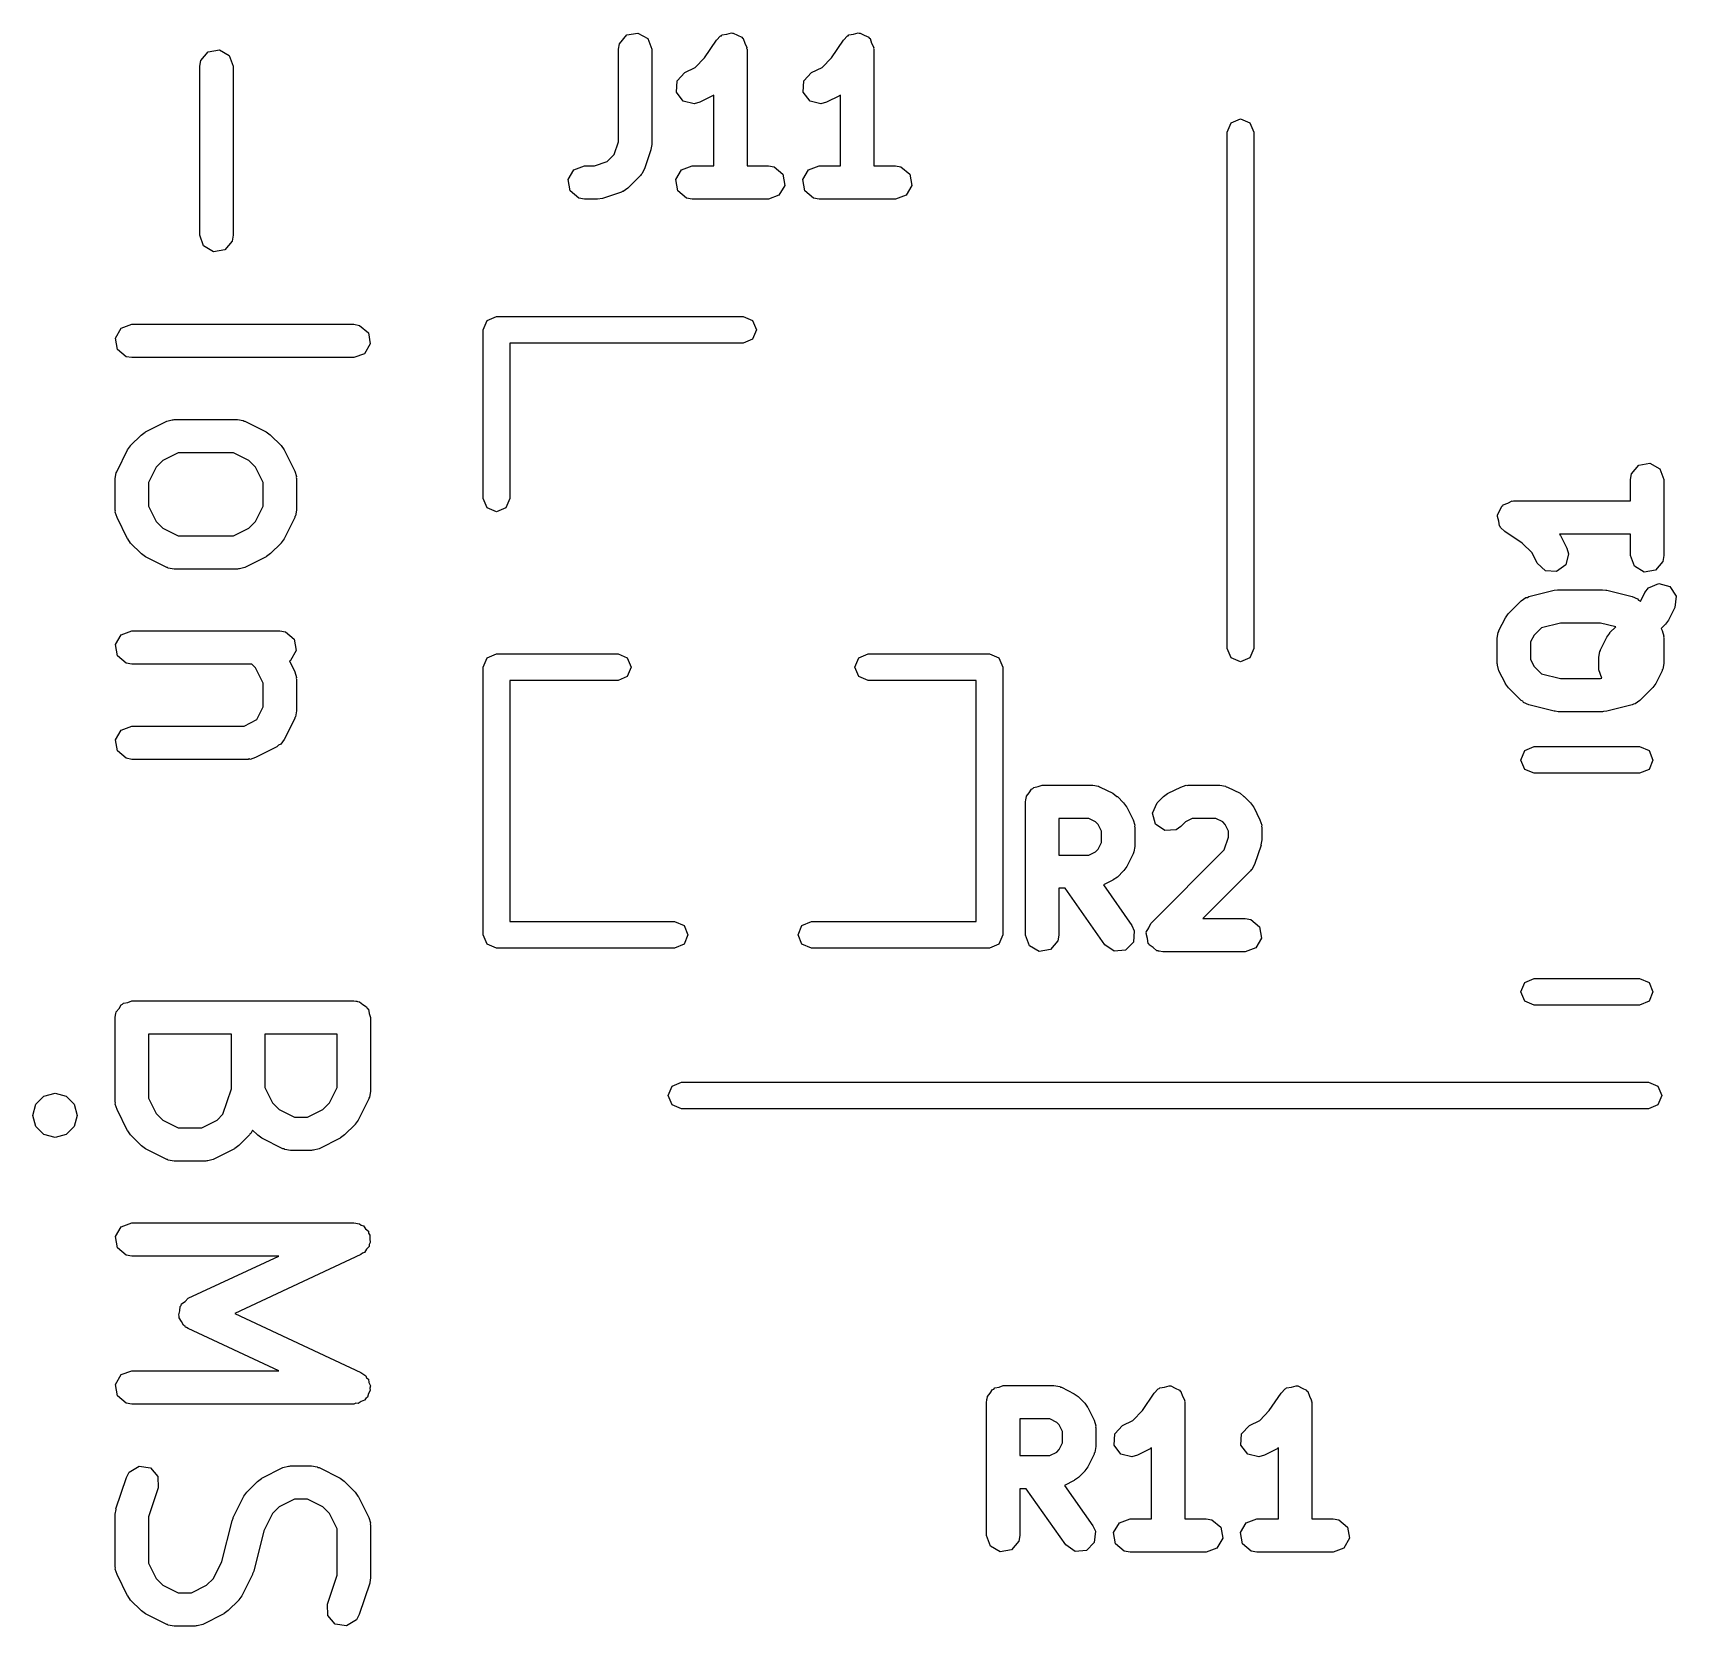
# Model space of a CAD drawing. Extents: x 83.3 to 116.7, y -116.6 to -83.3.
# Drawn here: x 102.5 to 109.9, y -109.48 to -102.3 of the extents above; entities that cross this region are included whole.
import ezdxf

# ---------------------------------------------------------------- set-up
doc = ezdxf.new("R2010")
doc.units = 0
doc.layers.add('BLACK', color=7, linetype='CONTINUOUS')

msp = doc.modelspace()

# ---------------------------------------------------------------- linework, layer by layer
at = {"layer": 'BLACK', "linetype": 'CONTINUOUS'}
for p, q in [((105.144, -102.351), (105.177, -102.311)), ((105.177, -102.311), (105.227, -102.303)), ((105.227, -102.303), (105.272, -102.328)), ((105.272, -102.328), (105.289, -102.376)), ((105.527, -102.414), (105.58, -102.335)), ((105.58, -102.335), (105.598, -102.316)), ((105.598, -102.316), (105.603, -102.315)), ((105.603, -102.315), (105.605, -102.311)), ((105.605, -102.311), (105.627, -102.308)), ((105.627, -102.308), (105.648, -102.302)), ((105.648, -102.302), (105.652, -102.303)), ((105.652, -102.303), (105.656, -102.303)), ((105.656, -102.303), (105.675, -102.313)), ((105.675, -102.313), (105.695, -102.322)), ((105.695, -102.322), (105.697, -102.326)), ((105.697, -102.326), (105.7, -102.328)), ((105.7, -102.328), (105.708, -102.349)), ((106.099, -102.414), (106.152, -102.335)), ((106.152, -102.335), (106.17, -102.316)), ((106.17, -102.316), (106.174, -102.315)), ((106.174, -102.315), (106.177, -102.311)), ((106.177, -102.311), (106.198, -102.308)), ((106.198, -102.308), (106.219, -102.302)), ((106.219, -102.302), (106.223, -102.303)), ((106.223, -102.303), (106.227, -102.303)), ((106.227, -102.303), (106.246, -102.313)), ((106.246, -102.313), (106.266, -102.322)), ((106.266, -102.322), (106.268, -102.326)), ((106.268, -102.326), (106.272, -102.328)), ((106.272, -102.328), (106.279, -102.349)), ((103.258, -102.427), (103.291, -102.387)), ((103.291, -102.387), (103.342, -102.379)), ((103.342, -102.379), (103.386, -102.404)), ((103.386, -102.404), (103.404, -102.452)), ((105.139, -102.376), (105.144, -102.351)), ((105.139, -102.793), (105.139, -102.376)), ((105.289, -102.376), (105.289, -102.805)), ((105.484, -102.458), (105.527, -102.414)), ((105.708, -102.349), (105.717, -102.368)), ((105.717, -102.368), (105.716, -102.372)), ((105.716, -102.372), (105.718, -102.376)), ((105.718, -102.376), (105.718, -102.901)), ((106.056, -102.458), (106.099, -102.414)), ((106.279, -102.349), (106.289, -102.368)), ((106.289, -102.368), (106.288, -102.372)), ((106.288, -102.372), (106.289, -102.376)), ((106.289, -102.376), (106.289, -102.901)), ((103.254, -102.452), (103.258, -102.427)), ((103.254, -103.214), (103.254, -102.452)), ((103.404, -102.452), (103.404, -103.214)), ((105.403, -102.518), (105.438, -102.481)), ((105.438, -102.481), (105.484, -102.458)), ((105.974, -102.518), (106.009, -102.481)), ((106.009, -102.481), (106.056, -102.458)), ((105.4, -102.569), (105.403, -102.518)), ((105.971, -102.569), (105.974, -102.518)), ((105.43, -102.61), (105.4, -102.569)), ((105.48, -102.622), (105.43, -102.61)), ((105.505, -102.615), (105.48, -102.622)), ((105.562, -102.586), (105.505, -102.615)), ((105.563, -102.585), (105.562, -102.586)), ((105.568, -102.582), (105.563, -102.585)), ((105.568, -102.901), (105.568, -102.582)), ((106.002, -102.61), (105.971, -102.569)), ((106.051, -102.622), (106.002, -102.61)), ((106.076, -102.615), (106.051, -102.622)), ((106.134, -102.586), (106.076, -102.615)), ((106.135, -102.585), (106.134, -102.586)), ((106.139, -102.582), (106.135, -102.585)), ((106.139, -102.901), (106.139, -102.582)), ((107.88, -102.75), (107.898, -102.708)), ((107.898, -102.708), (107.94, -102.69)), ((107.94, -102.69), (107.982, -102.708)), ((107.982, -102.708), (108, -102.75)), ((107.88, -105.075), (107.88, -102.75)), ((108, -102.75), (108, -105.075)), ((105.088, -102.882), (105.12, -102.85)), ((105.12, -102.85), (105.139, -102.793)), ((105.285, -102.829), (105.257, -102.914)), ((105.289, -102.805), (105.285, -102.827)), ((105.285, -102.827), (105.285, -102.829)), ((104.912, -102.963), (104.938, -102.919)), ((104.938, -102.919), (104.986, -102.901)), ((104.986, -102.901), (105.031, -102.901)), ((105.031, -102.901), (105.088, -102.882)), ((105.257, -102.914), (105.244, -102.937)), ((105.398, -102.963), (105.423, -102.919)), ((105.423, -102.919), (105.471, -102.901)), ((105.471, -102.901), (105.568, -102.901)), ((105.718, -102.901), (105.814, -102.901)), ((105.814, -102.901), (105.84, -102.906)), ((105.84, -102.906), (105.879, -102.939)), ((105.969, -102.963), (105.995, -102.919)), ((105.995, -102.919), (106.043, -102.901)), ((106.043, -102.901), (106.139, -102.901)), ((106.289, -102.901), (106.386, -102.901)), ((106.386, -102.901), (106.411, -102.906)), ((106.411, -102.906), (106.451, -102.939)), ((104.921, -103.014), (104.912, -102.963)), ((105.182, -103.001), (105.16, -103.016)), ((105.239, -102.944), (105.182, -103.001)), ((105.241, -102.94), (105.239, -102.944)), ((105.244, -102.937), (105.241, -102.94)), ((105.406, -103.014), (105.398, -102.963)), ((105.888, -102.989), (105.862, -103.034)), ((105.879, -102.939), (105.888, -102.989)), ((105.978, -103.014), (105.969, -102.963)), ((106.46, -102.989), (106.434, -103.034)), ((106.451, -102.939), (106.46, -102.989)), ((104.96, -103.047), (104.921, -103.014)), ((104.986, -103.051), (104.96, -103.047)), ((105.043, -103.051), (104.986, -103.051)), ((105.044, -103.051), (105.043, -103.051)), ((105.067, -103.048), (105.044, -103.051)), ((105.152, -103.019), (105.067, -103.048)), ((105.156, -103.016), (105.152, -103.019)), ((105.16, -103.016), (105.156, -103.016)), ((105.446, -103.047), (105.406, -103.014)), ((105.471, -103.051), (105.446, -103.047)), ((105.814, -103.051), (105.471, -103.051)), ((105.862, -103.034), (105.814, -103.051)), ((106.017, -103.047), (105.978, -103.014)), ((106.043, -103.051), (106.017, -103.047)), ((106.386, -103.051), (106.043, -103.051)), ((106.434, -103.034), (106.386, -103.051)), ((103.271, -103.262), (103.254, -103.214)), ((103.404, -103.214), (103.399, -103.24)), ((103.316, -103.288), (103.271, -103.262)), ((103.366, -103.279), (103.316, -103.288)), ((103.399, -103.24), (103.366, -103.279)), ((104.53, -103.64), (104.548, -103.598)), ((104.548, -103.598), (104.59, -103.58)), ((104.59, -103.58), (105.7, -103.58)), ((105.7, -103.58), (105.742, -103.598)), ((105.742, -103.598), (105.76, -103.64)), ((102.874, -103.677), (102.899, -103.633)), ((102.899, -103.633), (102.948, -103.615)), ((102.948, -103.615), (103.948, -103.615)), ((103.948, -103.615), (103.973, -103.62)), ((103.973, -103.62), (104.013, -103.653)), ((104.013, -103.653), (104.021, -103.703)), ((104.53, -104.4), (104.53, -103.64)), ((105.76, -103.64), (105.742, -103.682)), ((102.883, -103.728), (102.874, -103.677)), ((102.922, -103.761), (102.883, -103.728)), ((103.996, -103.748), (103.948, -103.765)), ((104.021, -103.703), (103.996, -103.748)), ((105.7, -103.7), (104.65, -103.7)), ((104.65, -103.7), (104.65, -104.4)), ((105.742, -103.682), (105.7, -103.7)), ((102.948, -103.765), (102.922, -103.761)), ((103.948, -103.765), (102.948, -103.765)), ((103.134, -104.046), (103.138, -104.044)), ((103.138, -104.044), (103.424, -104.044)), ((103.424, -104.044), (103.449, -104.049)), ((102.942, -104.161), (102.99, -104.114)), ((102.99, -104.114), (103.008, -104.101)), ((103.008, -104.101), (103.009, -104.1)), ((103.009, -104.1), (103.105, -104.052)), ((103.105, -104.052), (103.13, -104.045)), ((103.13, -104.045), (103.134, -104.046)), ((103.449, -104.049), (103.453, -104.051)), ((103.453, -104.051), (103.457, -104.052)), ((103.457, -104.052), (103.553, -104.1)), ((103.553, -104.1), (103.571, -104.113)), ((103.571, -104.113), (103.572, -104.114)), ((103.572, -104.114), (103.62, -104.161)), ((102.881, -104.276), (102.928, -104.181)), ((102.928, -104.181), (102.942, -104.163)), ((102.942, -104.163), (102.942, -104.161)), ((103.62, -104.161), (103.633, -104.18)), ((103.633, -104.18), (103.634, -104.181)), ((103.634, -104.181), (103.681, -104.276)), ((103.057, -104.259), (103.023, -104.327)), ((103.087, -104.228), (103.057, -104.259)), ((103.156, -104.194), (103.087, -104.228)), ((103.406, -104.194), (103.156, -104.194)), ((103.475, -104.228), (103.406, -104.194)), ((103.505, -104.259), (103.475, -104.228)), ((103.539, -104.327), (103.505, -104.259)), ((109.701, -104.289), (109.734, -104.249)), ((109.734, -104.249), (109.784, -104.24)), ((109.784, -104.24), (109.829, -104.266)), ((109.829, -104.266), (109.846, -104.314)), ((102.873, -104.31), (102.877, -104.284)), ((102.873, -104.452), (102.873, -104.31)), ((102.877, -104.284), (102.88, -104.28)), ((102.88, -104.28), (102.881, -104.276)), ((103.023, -104.327), (103.023, -104.435)), ((103.539, -104.435), (103.539, -104.327)), ((103.681, -104.276), (103.689, -104.301)), ((103.689, -104.301), (103.688, -104.305)), ((103.688, -104.305), (103.689, -104.31)), ((103.689, -104.31), (103.689, -104.452)), ((109.696, -104.314), (109.701, -104.289)), ((109.696, -104.411), (109.696, -104.314)), ((109.846, -104.314), (109.846, -104.657)), ((104.548, -104.442), (104.53, -104.4)), ((104.65, -104.4), (104.632, -104.442)), ((109.144, -104.421), (109.163, -104.411)), ((109.163, -104.411), (109.167, -104.412)), ((109.167, -104.412), (109.171, -104.411)), ((109.171, -104.411), (109.696, -104.411)), ((102.874, -104.457), (102.873, -104.452)), ((102.873, -104.461), (102.874, -104.457)), ((102.881, -104.486), (102.873, -104.461)), ((102.928, -104.581), (102.881, -104.486)), ((103.023, -104.435), (103.057, -104.503)), ((103.505, -104.503), (103.539, -104.435)), ((103.681, -104.486), (103.634, -104.581)), ((103.682, -104.481), (103.681, -104.486)), ((103.685, -104.478), (103.682, -104.481)), ((103.689, -104.452), (103.685, -104.478)), ((104.59, -104.46), (104.548, -104.442)), ((104.632, -104.442), (104.59, -104.46)), ((109.097, -104.481), (109.098, -104.477)), ((109.103, -104.502), (109.097, -104.481)), ((109.098, -104.473), (109.108, -104.454)), ((109.098, -104.477), (109.098, -104.473)), ((109.108, -104.454), (109.117, -104.434)), ((109.117, -104.434), (109.121, -104.432)), ((109.121, -104.432), (109.123, -104.428)), ((109.123, -104.428), (109.144, -104.421)), ((103.057, -104.503), (103.087, -104.534)), ((103.087, -104.534), (103.156, -104.568)), ((103.406, -104.568), (103.475, -104.534)), ((103.475, -104.534), (103.505, -104.503)), ((109.106, -104.523), (109.103, -104.502)), ((109.11, -104.526), (109.106, -104.523)), ((109.111, -104.53), (109.11, -104.526)), ((109.13, -104.548), (109.111, -104.53)), ((109.209, -104.601), (109.13, -104.548)), ((109.696, -104.561), (109.377, -104.561)), ((109.377, -104.561), (109.38, -104.565)), ((109.696, -104.657), (109.696, -104.561)), ((102.929, -104.582), (102.928, -104.581)), ((102.942, -104.601), (102.929, -104.582)), ((102.99, -104.648), (102.942, -104.601)), ((103.156, -104.568), (103.406, -104.568)), ((103.62, -104.601), (103.572, -104.648)), ((103.634, -104.581), (103.62, -104.599)), ((103.62, -104.599), (103.62, -104.601)), ((109.253, -104.644), (109.209, -104.601)), ((109.38, -104.565), (109.381, -104.566)), ((109.381, -104.566), (109.41, -104.624)), ((109.41, -104.624), (109.417, -104.649)), ((102.991, -104.649), (102.99, -104.648)), ((103.009, -104.662), (102.991, -104.649)), ((103.105, -104.71), (103.009, -104.662)), ((103.109, -104.71), (103.105, -104.71)), ((103.112, -104.713), (103.109, -104.71)), ((103.457, -104.71), (103.432, -104.717)), ((103.553, -104.662), (103.457, -104.71)), ((103.554, -104.661), (103.553, -104.662)), ((103.572, -104.648), (103.554, -104.661)), ((109.276, -104.691), (109.253, -104.644)), ((109.313, -104.726), (109.276, -104.691)), ((109.405, -104.698), (109.364, -104.729)), ((109.417, -104.649), (109.405, -104.698)), ((109.714, -104.705), (109.696, -104.657)), ((109.758, -104.731), (109.714, -104.705)), ((109.842, -104.683), (109.809, -104.722)), ((109.846, -104.657), (109.842, -104.683)), ((103.138, -104.718), (103.112, -104.713)), ((103.424, -104.718), (103.138, -104.718)), ((103.428, -104.716), (103.424, -104.718)), ((103.432, -104.717), (103.428, -104.716)), ((109.364, -104.729), (109.313, -104.726)), ((109.809, -104.722), (109.758, -104.731)), ((109.777, -104.803), (109.824, -104.782)), ((109.824, -104.782), (109.873, -104.797)), ((109.204, -104.861), (109.225, -104.846)), ((109.225, -104.846), (109.233, -104.846)), ((109.233, -104.846), (109.239, -104.842)), ((109.239, -104.842), (109.353, -104.813)), ((109.353, -104.813), (109.368, -104.812)), ((109.368, -104.812), (109.371, -104.811)), ((109.371, -104.811), (109.571, -104.811)), ((109.571, -104.811), (109.586, -104.813)), ((109.586, -104.813), (109.59, -104.813)), ((109.59, -104.813), (109.704, -104.842)), ((109.704, -104.842), (109.728, -104.852)), ((109.728, -104.852), (109.732, -104.858)), ((109.732, -104.858), (109.739, -104.861)), ((109.741, -104.864), (109.761, -104.824)), ((109.761, -104.824), (109.777, -104.803)), ((109.873, -104.797), (109.902, -104.84)), ((109.902, -104.84), (109.896, -104.891)), ((109.133, -104.938), (109.146, -104.92)), ((109.146, -104.92), (109.147, -104.918)), ((109.147, -104.918), (109.204, -104.861)), ((109.739, -104.861), (109.741, -104.864)), ((109.896, -104.891), (109.867, -104.948)), ((102.899, -105.014), (102.948, -104.996)), ((102.948, -104.996), (103.614, -104.996)), ((103.614, -104.996), (103.64, -105.001)), ((103.64, -105.001), (103.679, -105.034)), ((109.096, -105.029), (109.101, -105.003)), ((109.101, -105.003), (109.104, -104.999)), ((109.104, -104.995), (109.133, -104.938)), ((109.104, -104.999), (109.104, -104.995)), ((109.295, -104.982), (109.262, -105.016)), ((109.381, -104.961), (109.295, -104.982)), ((109.562, -104.961), (109.381, -104.961)), ((109.63, -104.978), (109.562, -104.961)), ((109.59, -105.024), (109.603, -105.006)), ((109.603, -105.006), (109.604, -105.004)), ((109.604, -105.004), (109.63, -104.978)), ((109.853, -104.967), (109.834, -104.986)), ((109.834, -104.986), (109.839, -104.995)), ((109.839, -104.995), (109.846, -105.02)), ((109.854, -104.966), (109.853, -104.967)), ((109.867, -104.948), (109.854, -104.966)), ((102.874, -105.058), (102.899, -105.014)), ((102.883, -105.109), (102.874, -105.058)), ((103.679, -105.034), (103.688, -105.084)), ((107.898, -105.117), (107.88, -105.075)), ((108, -105.075), (107.982, -105.117)), ((109.096, -105.143), (109.096, -105.029)), ((109.262, -105.016), (109.246, -105.046)), ((109.246, -105.046), (109.246, -105.125)), ((109.561, -105.081), (109.59, -105.024)), ((109.846, -105.02), (109.845, -105.024)), ((109.845, -105.024), (109.846, -105.029)), ((109.846, -105.029), (109.846, -105.143)), ((102.922, -105.142), (102.883, -105.109)), ((102.948, -105.146), (102.922, -105.142)), ((103.488, -105.146), (102.948, -105.146)), ((103.505, -105.163), (103.488, -105.146)), ((103.662, -105.129), (103.657, -105.131)), ((103.657, -105.131), (103.681, -105.181)), ((103.688, -105.084), (103.662, -105.129)), ((104.53, -105.16), (104.548, -105.118)), ((104.548, -105.118), (104.59, -105.1)), ((104.59, -105.1), (105.137, -105.1)), ((105.137, -105.1), (105.179, -105.118)), ((105.179, -105.118), (105.197, -105.16)), ((106.203, -105.16), (106.221, -105.118)), ((106.221, -105.118), (106.263, -105.1)), ((106.263, -105.1), (106.81, -105.1)), ((106.81, -105.1), (106.852, -105.118)), ((106.852, -105.118), (106.87, -105.16)), ((107.94, -105.135), (107.898, -105.117)), ((107.982, -105.117), (107.94, -105.135)), ((109.098, -105.147), (109.096, -105.143)), ((109.097, -105.151), (109.098, -105.147)), ((109.104, -105.176), (109.097, -105.151)), ((109.246, -105.125), (109.262, -105.156)), ((109.554, -105.114), (109.558, -105.089)), ((109.554, -105.171), (109.554, -105.114)), ((109.558, -105.089), (109.561, -105.085)), ((109.561, -105.085), (109.561, -105.081)), ((109.846, -105.143), (109.842, -105.169)), ((103.539, -105.232), (103.505, -105.163)), ((103.681, -105.181), (103.689, -105.206)), ((103.689, -105.206), (103.688, -105.21)), ((103.688, -105.21), (103.689, -105.214)), ((103.689, -105.214), (103.689, -105.357)), ((104.53, -106.365), (104.53, -105.16)), ((105.137, -105.22), (104.65, -105.22)), ((104.65, -105.22), (104.65, -106.305)), ((105.179, -105.202), (105.137, -105.22)), ((105.197, -105.16), (105.179, -105.202)), ((106.221, -105.202), (106.203, -105.16)), ((106.263, -105.22), (106.221, -105.202)), ((106.75, -105.22), (106.263, -105.22)), ((106.75, -106.305), (106.75, -105.22)), ((106.87, -105.16), (106.87, -106.365)), ((109.133, -105.234), (109.104, -105.176)), ((109.262, -105.156), (109.295, -105.189)), ((109.295, -105.189), (109.381, -105.211)), ((109.381, -105.211), (109.562, -105.211)), ((109.567, -105.209), (109.554, -105.171)), ((109.562, -105.211), (109.567, -105.209)), ((109.839, -105.176), (109.81, -105.234)), ((109.842, -105.169), (109.839, -105.172)), ((109.839, -105.172), (109.839, -105.176)), ((103.539, -105.339), (103.539, -105.232)), ((109.134, -105.235), (109.133, -105.234)), ((109.147, -105.253), (109.134, -105.235)), ((109.204, -105.31), (109.147, -105.253)), ((109.796, -105.253), (109.739, -105.31)), ((109.797, -105.252), (109.796, -105.253)), ((109.81, -105.234), (109.797, -105.252)), ((103.511, -105.396), (103.539, -105.339)), ((103.689, -105.357), (103.685, -105.383)), ((109.211, -105.313), (109.204, -105.31)), ((109.215, -105.319), (109.211, -105.313)), ((109.239, -105.33), (109.215, -105.319)), ((109.353, -105.358), (109.239, -105.33)), ((109.357, -105.358), (109.353, -105.358)), ((109.371, -105.361), (109.357, -105.358)), ((109.571, -105.361), (109.371, -105.361)), ((109.575, -105.36), (109.571, -105.361)), ((109.59, -105.358), (109.575, -105.36)), ((109.704, -105.33), (109.59, -105.358)), ((109.71, -105.326), (109.704, -105.33)), ((109.717, -105.325), (109.71, -105.326)), ((109.739, -105.31), (109.717, -105.325)), ((102.874, -105.487), (102.899, -105.443)), ((102.899, -105.443), (102.948, -105.425)), ((102.948, -105.425), (103.454, -105.425)), ((103.454, -105.425), (103.511, -105.396)), ((103.681, -105.391), (103.634, -105.486)), ((103.682, -105.386), (103.681, -105.391)), ((103.685, -105.383), (103.682, -105.386)), ((102.883, -105.537), (102.874, -105.487)), ((103.6, -105.519), (103.505, -105.567)), ((103.608, -105.511), (103.6, -105.519)), ((103.618, -105.507), (103.608, -105.511)), ((103.634, -105.486), (103.618, -105.507)), ((109.22, -105.535), (109.263, -105.517)), ((109.263, -105.517), (109.737, -105.517)), ((109.737, -105.517), (109.78, -105.535)), ((102.922, -105.57), (102.883, -105.537)), ((102.948, -105.575), (102.922, -105.57)), ((103.471, -105.575), (102.948, -105.575)), ((103.476, -105.573), (103.471, -105.575)), ((103.48, -105.575), (103.476, -105.573)), ((103.505, -105.567), (103.48, -105.575)), ((109.203, -105.578), (109.22, -105.535)), ((109.22, -105.62), (109.203, -105.578)), ((109.78, -105.535), (109.797, -105.578)), ((109.797, -105.578), (109.78, -105.62)), ((109.263, -105.637), (109.22, -105.62)), ((109.737, -105.637), (109.263, -105.637)), ((109.78, -105.62), (109.737, -105.637)), ((106.975, -105.751), (106.977, -105.741)), ((106.977, -105.741), (106.989, -105.726)), ((106.989, -105.726), (106.999, -105.709)), ((106.999, -105.709), (107.005, -105.707)), ((107.005, -105.707), (107.01, -105.702)), ((107.01, -105.702), (107.029, -105.698)), ((107.029, -105.698), (107.047, -105.692)), ((107.047, -105.692), (107.276, -105.692)), ((107.276, -105.692), (107.301, -105.696)), ((107.301, -105.696), (107.305, -105.699)), ((107.305, -105.699), (107.309, -105.7)), ((107.309, -105.7), (107.366, -105.728)), ((107.366, -105.728), (107.384, -105.742)), ((107.384, -105.742), (107.386, -105.742)), ((107.386, -105.742), (107.414, -105.771)), ((107.565, -105.771), (107.594, -105.742)), ((107.594, -105.742), (107.612, -105.729)), ((107.612, -105.729), (107.614, -105.728)), ((107.614, -105.728), (107.671, -105.7)), ((107.671, -105.7), (107.696, -105.692)), ((107.696, -105.692), (107.7, -105.693)), ((107.7, -105.693), (107.704, -105.692)), ((107.704, -105.692), (107.847, -105.692)), ((107.847, -105.692), (107.873, -105.696)), ((107.873, -105.696), (107.876, -105.699)), ((107.876, -105.699), (107.881, -105.7)), ((107.881, -105.7), (107.938, -105.728)), ((107.938, -105.728), (107.956, -105.742)), ((107.956, -105.742), (107.957, -105.742)), ((107.957, -105.742), (107.986, -105.771)), ((106.972, -105.767), (106.974, -105.757)), ((106.972, -106.367), (106.972, -105.767)), ((106.973, -105.754), (106.975, -105.751)), ((106.974, -105.757), (106.973, -105.754)), ((107.414, -105.771), (107.427, -105.789)), ((107.427, -105.789), (107.428, -105.79)), ((107.428, -105.79), (107.457, -105.848)), ((107.544, -105.817), (107.565, -105.771)), ((107.557, -105.867), (107.544, -105.817)), ((107.986, -105.771), (107.999, -105.789)), ((107.999, -105.789), (108, -105.79)), ((108, -105.79), (108.028, -105.848)), ((107.122, -105.842), (107.122, -106.006)), ((107.258, -105.842), (107.122, -105.842)), ((107.288, -105.857), (107.258, -105.842)), ((107.3, -105.868), (107.288, -105.857)), ((107.315, -105.899), (107.3, -105.868)), ((107.457, -105.848), (107.464, -105.872)), ((107.464, -105.872), (107.463, -105.877)), ((107.463, -105.877), (107.465, -105.881)), ((107.465, -105.881), (107.465, -105.967)), ((107.599, -105.896), (107.557, -105.867)), ((107.65, -105.892), (107.599, -105.896)), ((107.672, -105.877), (107.65, -105.892)), ((107.692, -105.857), (107.672, -105.877)), ((107.722, -105.842), (107.692, -105.857)), ((107.829, -105.842), (107.722, -105.842)), ((107.86, -105.857), (107.829, -105.842)), ((107.871, -105.868), (107.86, -105.857)), ((107.886, -105.899), (107.871, -105.868)), ((108.028, -105.848), (108.036, -105.872)), ((108.036, -105.872), (108.035, -105.877)), ((108.035, -105.877), (108.036, -105.881)), ((108.036, -105.881), (108.036, -105.938)), ((107.3, -105.979), (107.315, -105.949)), ((107.315, -105.949), (107.315, -105.899)), ((107.465, -105.967), (107.46, -105.992)), ((107.867, -105.983), (107.886, -105.926)), ((107.886, -105.926), (107.886, -105.899)), ((108.033, -105.962), (108.004, -106.048)), ((108.036, -105.938), (108.032, -105.96)), ((108.032, -105.96), (108.033, -105.962)), ((107.122, -106.006), (107.258, -106.006)), ((107.258, -106.006), (107.288, -105.991)), ((107.288, -105.991), (107.3, -105.979)), ((107.457, -106), (107.428, -106.057)), ((107.458, -105.996), (107.457, -106)), ((107.46, -105.992), (107.458, -105.996)), ((107.537, -106.314), (107.867, -105.983)), ((107.386, -106.106), (107.367, -106.118)), ((107.414, -106.077), (107.386, -106.106)), ((107.415, -106.075), (107.414, -106.077)), ((107.428, -106.057), (107.415, -106.075)), ((107.986, -106.077), (107.771, -106.292)), ((107.988, -106.073), (107.986, -106.077)), ((107.992, -106.071), (107.988, -106.073)), ((108.004, -106.048), (107.992, -106.071)), ((107.151, -106.156), (107.122, -106.156)), ((107.122, -106.156), (107.122, -106.367)), ((107.329, -106.41), (107.151, -106.156)), ((107.366, -106.12), (107.323, -106.141)), ((107.323, -106.141), (107.451, -106.324)), ((107.367, -106.118), (107.366, -106.12)), ((104.65, -106.305), (105.392, -106.305)), ((105.392, -106.305), (105.435, -106.323)), ((105.435, -106.323), (105.452, -106.365)), ((105.948, -106.365), (105.965, -106.323)), ((105.965, -106.323), (106.008, -106.305)), ((106.008, -106.305), (106.75, -106.305)), ((107.451, -106.324), (107.462, -106.347)), ((107.516, -106.354), (107.527, -106.334)), ((107.527, -106.334), (107.537, -106.314)), ((107.771, -106.292), (107.961, -106.292)), ((107.961, -106.292), (107.987, -106.296)), ((107.987, -106.296), (108.026, -106.329)), ((108.026, -106.329), (108.035, -106.38)), ((104.548, -106.407), (104.53, -106.365)), ((104.59, -106.425), (104.548, -106.407)), ((105.435, -106.407), (105.392, -106.425)), ((105.452, -106.365), (105.435, -106.407)), ((105.965, -106.407), (105.948, -106.365)), ((106.008, -106.425), (105.965, -106.407)), ((106.852, -106.407), (106.81, -106.425)), ((106.87, -106.365), (106.852, -106.407)), ((106.99, -106.415), (106.972, -106.367)), ((107.118, -106.392), (107.085, -106.432)), ((107.122, -106.367), (107.118, -106.392)), ((107.371, -106.439), (107.329, -106.41)), ((107.458, -106.398), (107.422, -106.435)), ((107.462, -106.347), (107.458, -106.398)), ((107.515, -106.36), (107.517, -106.357)), ((107.521, -106.382), (107.515, -106.36)), ((107.517, -106.357), (107.516, -106.354)), ((107.525, -106.404), (107.521, -106.382)), ((107.528, -106.406), (107.525, -106.404)), ((107.529, -106.41), (107.528, -106.406)), ((107.547, -106.423), (107.529, -106.41)), ((108.035, -106.38), (108.01, -106.424)), ((105.392, -106.425), (104.59, -106.425)), ((106.81, -106.425), (106.008, -106.425)), ((107.034, -106.441), (106.99, -106.415)), ((107.085, -106.432), (107.034, -106.441)), ((107.422, -106.435), (107.371, -106.439)), ((107.564, -106.437), (107.547, -106.423)), ((107.569, -106.438), (107.564, -106.437)), ((107.571, -106.439), (107.569, -106.438)), ((107.574, -106.439), (107.571, -106.439)), ((107.59, -106.442), (107.574, -106.439)), ((107.961, -106.442), (107.59, -106.442)), ((108.01, -106.424), (107.961, -106.442)), ((109.203, -106.623), (109.22, -106.58)), ((109.22, -106.665), (109.203, -106.623)), ((109.22, -106.58), (109.263, -106.562)), ((109.263, -106.562), (109.737, -106.562)), ((109.737, -106.562), (109.78, -106.58)), ((109.78, -106.58), (109.797, -106.623)), ((109.797, -106.623), (109.78, -106.665)), ((102.877, -106.712), (102.89, -106.698)), ((102.89, -106.698), (102.899, -106.681)), ((102.899, -106.681), (102.906, -106.678)), ((102.906, -106.678), (102.91, -106.673)), ((102.91, -106.673), (102.929, -106.67)), ((102.929, -106.67), (102.948, -106.663)), ((102.948, -106.663), (103.948, -106.663)), ((103.948, -106.663), (103.957, -106.665)), ((103.957, -106.665), (103.961, -106.664)), ((103.961, -106.664), (103.964, -106.666)), ((103.964, -106.666), (103.973, -106.668)), ((103.973, -106.668), (103.988, -106.68)), ((103.988, -106.68), (104.005, -106.69)), ((104.005, -106.69), (104.007, -106.696)), ((104.007, -106.696), (104.013, -106.701)), ((104.013, -106.701), (104.016, -106.72)), ((109.263, -106.682), (109.22, -106.665)), ((109.737, -106.682), (109.263, -106.682)), ((109.78, -106.665), (109.737, -106.682)), ((102.873, -106.738), (102.874, -106.728)), ((102.873, -107.119), (102.873, -106.738)), ((102.874, -106.725), (102.875, -106.722)), ((102.874, -106.728), (102.874, -106.725)), ((102.875, -106.722), (102.877, -106.712)), ((104.016, -106.72), (104.023, -106.738)), ((104.023, -106.738), (104.023, -107.071)), ((103.023, -106.813), (103.023, -107.101)), ((103.396, -106.813), (103.023, -106.813)), ((103.396, -107.059), (103.396, -106.813)), ((103.546, -106.813), (103.546, -107.054)), ((103.873, -106.813), (103.546, -106.813)), ((103.873, -107.054), (103.873, -106.813)), ((103.358, -107.174), (103.396, -107.059)), ((103.546, -107.054), (103.581, -107.122)), ((103.838, -107.122), (103.873, -107.054)), ((104.023, -107.071), (104.018, -107.097)), ((105.363, -107.09), (105.381, -107.048)), ((105.381, -107.048), (105.423, -107.03)), ((105.423, -107.03), (109.777, -107.03)), ((109.777, -107.03), (109.819, -107.048)), ((109.819, -107.048), (109.837, -107.09)), ((102.502, -107.179), (102.515, -107.129)), ((102.515, -107.129), (102.552, -107.092)), ((102.552, -107.092), (102.602, -107.079)), ((102.602, -107.079), (102.652, -107.092)), ((102.652, -107.092), (102.688, -107.129)), ((102.688, -107.129), (102.702, -107.179)), ((102.874, -107.123), (102.873, -107.119)), ((102.873, -107.128), (102.874, -107.123)), ((102.881, -107.153), (102.873, -107.128)), ((103.023, -107.101), (103.057, -107.17)), ((103.581, -107.122), (103.611, -107.153)), ((103.808, -107.153), (103.838, -107.122)), ((104.015, -107.105), (103.967, -107.2)), ((104.018, -107.097), (104.015, -107.101)), ((104.015, -107.101), (104.015, -107.105)), ((105.381, -107.132), (105.363, -107.09)), ((105.423, -107.15), (105.381, -107.132)), ((109.777, -107.15), (105.423, -107.15)), ((109.819, -107.132), (109.777, -107.15)), ((109.837, -107.09), (109.819, -107.132)), ((102.515, -107.229), (102.502, -107.179)), ((102.702, -107.179), (102.688, -107.229)), ((102.928, -107.248), (102.881, -107.153)), ((103.057, -107.17), (103.087, -107.2)), ((103.087, -107.2), (103.156, -107.235)), ((103.263, -107.235), (103.332, -107.2)), ((103.332, -107.2), (103.358, -107.174)), ((103.611, -107.153), (103.68, -107.187)), ((103.68, -107.187), (103.739, -107.187)), ((103.739, -107.187), (103.808, -107.153)), ((103.953, -107.22), (103.905, -107.267)), ((103.954, -107.218), (103.953, -107.22)), ((103.967, -107.2), (103.954, -107.218)), ((102.552, -107.265), (102.515, -107.229)), ((102.602, -107.279), (102.552, -107.265)), ((102.652, -107.265), (102.602, -107.279)), ((102.688, -107.229), (102.652, -107.265)), ((102.929, -107.249), (102.928, -107.248)), ((102.942, -107.267), (102.929, -107.249)), ((102.99, -107.315), (102.942, -107.267)), ((103.156, -107.235), (103.263, -107.235)), ((103.477, -107.267), (103.429, -107.315)), ((103.479, -107.263), (103.477, -107.267)), ((103.483, -107.261), (103.479, -107.263)), ((103.491, -107.245), (103.483, -107.261)), ((103.514, -107.267), (103.491, -107.245)), ((103.515, -107.268), (103.514, -107.267)), ((103.533, -107.281), (103.515, -107.268)), ((103.628, -107.329), (103.533, -107.281)), ((103.886, -107.281), (103.791, -107.329)), ((103.887, -107.28), (103.886, -107.281)), ((103.905, -107.267), (103.887, -107.28)), ((102.991, -107.316), (102.99, -107.315)), ((103.009, -107.329), (102.991, -107.316)), ((103.105, -107.377), (103.009, -107.329)), ((103.41, -107.329), (103.314, -107.377)), ((103.411, -107.328), (103.41, -107.329)), ((103.429, -107.315), (103.411, -107.328)), ((103.633, -107.329), (103.628, -107.329)), ((103.636, -107.332), (103.633, -107.329)), ((103.662, -107.337), (103.636, -107.332)), ((103.757, -107.337), (103.662, -107.337)), ((103.761, -107.335), (103.757, -107.337)), ((103.766, -107.336), (103.761, -107.335)), ((103.791, -107.329), (103.766, -107.336)), ((103.109, -107.377), (103.105, -107.377)), ((103.112, -107.38), (103.109, -107.377)), ((103.138, -107.385), (103.112, -107.38)), ((103.281, -107.385), (103.138, -107.385)), ((103.285, -107.383), (103.281, -107.385)), ((103.29, -107.384), (103.285, -107.383)), ((103.314, -107.377), (103.29, -107.384)), ((102.899, -107.681), (102.948, -107.663)), ((102.948, -107.663), (103.948, -107.663)), ((103.948, -107.663), (103.973, -107.668)), ((103.973, -107.668), (103.981, -107.674)), ((102.874, -107.725), (102.899, -107.681)), ((102.883, -107.776), (102.874, -107.725)), ((103.981, -107.674), (103.991, -107.677)), ((103.991, -107.677), (104, -107.69)), ((104, -107.69), (104.013, -107.701)), ((104.013, -107.701), (104.014, -107.71)), ((104.014, -107.71), (104.02, -107.719)), ((104.02, -107.719), (104.019, -107.735)), ((104.019, -107.735), (104.021, -107.751)), ((102.922, -107.809), (102.883, -107.776)), ((102.948, -107.813), (102.922, -107.809)), ((103.61, -107.813), (102.948, -107.813)), ((103.202, -108.003), (103.61, -107.813)), ((103.979, -107.806), (103.411, -108.071)), ((103.986, -107.799), (103.979, -107.806)), ((103.996, -107.796), (103.986, -107.799)), ((104.004, -107.781), (103.996, -107.796)), ((104.016, -107.77), (104.004, -107.781)), ((104.021, -107.751), (104.016, -107.76)), ((104.016, -107.76), (104.016, -107.77)), ((103.164, -108.059), (103.165, -108.04)), ((103.165, -108.04), (103.17, -108.035)), ((103.17, -108.035), (103.172, -108.028)), ((103.172, -108.028), (103.188, -108.017)), ((103.188, -108.017), (103.202, -108.003)), ((103.159, -108.078), (103.164, -108.059)), ((103.161, -108.084), (103.159, -108.078)), ((103.161, -108.091), (103.161, -108.084)), ((103.172, -108.107), (103.161, -108.091)), ((103.18, -108.124), (103.172, -108.107)), ((103.411, -108.071), (103.979, -108.337)), ((103.188, -108.13), (103.18, -108.124)), ((103.19, -108.133), (103.188, -108.13)), ((103.194, -108.134), (103.19, -108.133)), ((103.202, -108.139), (103.194, -108.134)), ((103.61, -108.33), (103.202, -108.139)), ((102.899, -108.347), (102.948, -108.33)), ((102.948, -108.33), (103.61, -108.33)), ((102.874, -108.392), (102.899, -108.347)), ((102.883, -108.442), (102.874, -108.392)), ((103.979, -108.337), (104.001, -108.352)), ((104.001, -108.352), (104.005, -108.361)), ((104.005, -108.361), (104.013, -108.367)), ((104.013, -108.367), (104.015, -108.383)), ((104.015, -108.383), (104.022, -108.398)), ((104.022, -108.398), (104.02, -108.408)), ((104.02, -108.408), (104.021, -108.418)), ((106.83, -108.412), (106.834, -108.406)), ((106.834, -108.406), (106.853, -108.403)), ((106.853, -108.403), (106.871, -108.396)), ((106.871, -108.396), (107.1, -108.396)), ((107.1, -108.396), (107.126, -108.401)), ((107.126, -108.401), (107.129, -108.404)), ((107.129, -108.404), (107.134, -108.404)), ((107.134, -108.404), (107.191, -108.433)), ((107.57, -108.411), (107.574, -108.41)), ((107.574, -108.41), (107.577, -108.406)), ((107.577, -108.406), (107.598, -108.403)), ((107.598, -108.403), (107.619, -108.397)), ((107.619, -108.397), (107.623, -108.398)), ((107.623, -108.398), (107.627, -108.398)), ((107.627, -108.398), (107.646, -108.408)), ((107.646, -108.408), (107.666, -108.417)), ((108.141, -108.411), (108.145, -108.41)), ((108.145, -108.41), (108.148, -108.406)), ((108.148, -108.406), (108.17, -108.403)), ((108.17, -108.403), (108.191, -108.397)), ((108.191, -108.397), (108.194, -108.398)), ((108.194, -108.398), (108.199, -108.398)), ((108.199, -108.398), (108.218, -108.408)), ((108.218, -108.408), (108.238, -108.417)), ((102.922, -108.475), (102.883, -108.442)), ((102.948, -108.48), (102.922, -108.475)), ((103.948, -108.48), (102.948, -108.48)), ((103.957, -108.476), (103.948, -108.48)), ((103.967, -108.477), (103.957, -108.476)), ((103.98, -108.468), (103.967, -108.477)), ((103.996, -108.462), (103.98, -108.468)), ((104.001, -108.454), (103.996, -108.462)), ((104.009, -108.448), (104.001, -108.454)), ((104.013, -108.432), (104.009, -108.448)), ((104.021, -108.418), (104.013, -108.432)), ((106.796, -108.471), (106.798, -108.462)), ((106.796, -109.071), (106.796, -108.471)), ((106.798, -108.458), (106.799, -108.456)), ((106.798, -108.462), (106.798, -108.458)), ((106.799, -108.456), (106.801, -108.446)), ((106.801, -108.446), (106.813, -108.431)), ((106.813, -108.431), (106.823, -108.414)), ((106.823, -108.414), (106.83, -108.412)), ((107.191, -108.433), (107.209, -108.446)), ((107.209, -108.446), (107.21, -108.447)), ((107.21, -108.447), (107.239, -108.476)), ((107.239, -108.476), (107.252, -108.494)), ((107.499, -108.509), (107.552, -108.43)), ((107.552, -108.43), (107.57, -108.411)), ((107.666, -108.417), (107.668, -108.421)), ((107.668, -108.421), (107.672, -108.423)), ((107.672, -108.423), (107.679, -108.444)), ((107.679, -108.444), (107.689, -108.463)), ((107.689, -108.463), (107.688, -108.467)), ((107.688, -108.467), (107.689, -108.471)), ((107.689, -108.471), (107.689, -108.996)), ((108.07, -108.509), (108.123, -108.43)), ((108.123, -108.43), (108.141, -108.411)), ((108.238, -108.417), (108.239, -108.421)), ((108.239, -108.421), (108.243, -108.423)), ((108.243, -108.423), (108.251, -108.444)), ((108.251, -108.444), (108.26, -108.463)), ((108.26, -108.463), (108.259, -108.467)), ((108.259, -108.467), (108.261, -108.471)), ((108.261, -108.471), (108.261, -108.996)), ((106.946, -108.546), (106.946, -108.711)), ((107.082, -108.546), (106.946, -108.546)), ((107.113, -108.562), (107.082, -108.546)), ((107.252, -108.494), (107.253, -108.495)), ((107.253, -108.495), (107.281, -108.552)), ((107.281, -108.552), (107.289, -108.577)), ((107.409, -108.576), (107.456, -108.553)), ((107.456, -108.553), (107.499, -108.509)), ((107.981, -108.576), (108.027, -108.553)), ((108.027, -108.553), (108.07, -108.509)), ((107.124, -108.573), (107.113, -108.562)), ((107.139, -108.603), (107.124, -108.573)), ((107.139, -108.654), (107.139, -108.603)), ((107.289, -108.577), (107.288, -108.582)), ((107.288, -108.582), (107.289, -108.586)), ((107.289, -108.586), (107.289, -108.671)), ((107.371, -108.664), (107.374, -108.613)), ((107.374, -108.613), (107.409, -108.576)), ((107.942, -108.664), (107.945, -108.613)), ((107.945, -108.613), (107.981, -108.576)), ((107.082, -108.711), (107.113, -108.696)), ((107.113, -108.696), (107.124, -108.684)), ((107.124, -108.684), (107.139, -108.654)), ((107.281, -108.705), (107.253, -108.762)), ((107.282, -108.701), (107.281, -108.705)), ((107.285, -108.697), (107.282, -108.701)), ((107.289, -108.671), (107.285, -108.697)), ((107.402, -108.705), (107.371, -108.664)), ((107.451, -108.717), (107.402, -108.705)), ((107.534, -108.681), (107.476, -108.71)), ((107.535, -108.68), (107.534, -108.681)), ((107.539, -108.677), (107.535, -108.68)), ((107.539, -108.996), (107.539, -108.677)), ((107.973, -108.705), (107.942, -108.664)), ((108.023, -108.717), (107.973, -108.705)), ((108.105, -108.681), (108.048, -108.71)), ((108.106, -108.68), (108.105, -108.681)), ((108.111, -108.677), (108.106, -108.68)), ((108.111, -108.996), (108.111, -108.677)), ((102.936, -108.787), (102.98, -108.76)), ((102.98, -108.76), (103.031, -108.767)), ((103.031, -108.767), (103.065, -108.806)), ((103.533, -108.814), (103.628, -108.766)), ((103.628, -108.766), (103.653, -108.759)), ((103.653, -108.759), (103.658, -108.76)), ((103.658, -108.76), (103.662, -108.758)), ((103.662, -108.758), (103.757, -108.758)), ((103.757, -108.758), (103.783, -108.763)), ((103.783, -108.763), (103.786, -108.766)), ((103.786, -108.766), (103.791, -108.766)), ((103.791, -108.766), (103.886, -108.814)), ((106.946, -108.711), (107.082, -108.711)), ((107.253, -108.762), (107.239, -108.78)), ((107.239, -108.78), (107.239, -108.782)), ((107.476, -108.71), (107.451, -108.717)), ((108.048, -108.71), (108.023, -108.717)), ((102.876, -108.952), (102.924, -108.81)), ((102.924, -108.81), (102.936, -108.787)), ((103.065, -108.806), (103.066, -108.857)), ((103.466, -108.876), (103.514, -108.828)), ((103.514, -108.828), (103.532, -108.815)), ((103.532, -108.815), (103.533, -108.814)), ((103.886, -108.814), (103.904, -108.827)), ((103.904, -108.827), (103.905, -108.828)), ((103.905, -108.828), (103.953, -108.876)), ((107.191, -108.824), (107.148, -108.846)), ((107.148, -108.846), (107.276, -109.028)), ((107.192, -108.823), (107.191, -108.824)), ((107.21, -108.81), (107.192, -108.823)), ((107.239, -108.782), (107.21, -108.81)), ((103.066, -108.857), (103.023, -108.988)), ((103.404, -108.99), (103.452, -108.895)), ((103.452, -108.895), (103.465, -108.877)), ((103.465, -108.877), (103.466, -108.876)), ((103.68, -108.908), (103.611, -108.943)), ((103.739, -108.908), (103.68, -108.908)), ((103.808, -108.943), (103.739, -108.908)), ((103.953, -108.876), (103.966, -108.894)), ((103.966, -108.894), (103.967, -108.895)), ((103.967, -108.895), (104.015, -108.99)), ((106.975, -108.861), (106.946, -108.861)), ((106.946, -108.861), (106.946, -109.071)), ((107.153, -109.114), (106.975, -108.861)), ((102.873, -108.976), (102.877, -108.954)), ((102.873, -109.214), (102.873, -108.976)), ((102.877, -108.954), (102.876, -108.952)), ((103.023, -108.988), (103.023, -109.197)), ((103.399, -109.006), (103.404, -108.994)), ((103.404, -108.994), (103.404, -108.99)), ((103.581, -108.973), (103.542, -109.05)), ((103.611, -108.943), (103.581, -108.973)), ((103.838, -108.973), (103.808, -108.943)), ((103.873, -109.042), (103.838, -108.973)), ((104.015, -108.99), (104.022, -109.015)), ((107.395, -109.014), (107.443, -108.996)), ((107.443, -108.996), (107.539, -108.996)), ((107.689, -108.996), (107.786, -108.996)), ((107.786, -108.996), (107.811, -109.001)), ((107.811, -109.001), (107.851, -109.034)), ((107.966, -109.014), (108.014, -108.996)), ((108.014, -108.996), (108.111, -108.996)), ((108.261, -108.996), (108.357, -108.996)), ((108.357, -108.996), (108.383, -109.001)), ((108.383, -109.001), (108.422, -109.034)), ((103.353, -109.188), (103.399, -109.006)), ((103.542, -109.05), (103.497, -109.232)), ((103.873, -109.25), (103.873, -109.042)), ((104.022, -109.015), (104.021, -109.02)), ((104.021, -109.02), (104.023, -109.024)), ((104.023, -109.024), (104.023, -109.262)), ((106.814, -109.12), (106.796, -109.071)), ((106.946, -109.071), (106.942, -109.097)), ((107.276, -109.028), (107.287, -109.052)), ((107.287, -109.052), (107.282, -109.103)), ((107.369, -109.058), (107.395, -109.014)), ((107.378, -109.109), (107.369, -109.058)), ((107.851, -109.034), (107.86, -109.084)), ((107.94, -109.058), (107.966, -109.014)), ((107.949, -109.109), (107.94, -109.058)), ((108.422, -109.034), (108.431, -109.084)), ((106.858, -109.145), (106.814, -109.12)), ((106.909, -109.136), (106.858, -109.145)), ((106.942, -109.097), (106.909, -109.136)), ((107.195, -109.144), (107.153, -109.114)), ((107.246, -109.139), (107.195, -109.144)), ((107.282, -109.103), (107.246, -109.139)), ((107.417, -109.142), (107.378, -109.109)), ((107.443, -109.146), (107.417, -109.142)), ((107.786, -109.146), (107.443, -109.146)), ((107.834, -109.129), (107.786, -109.146)), ((107.86, -109.084), (107.834, -109.129)), ((107.989, -109.142), (107.949, -109.109)), ((108.014, -109.146), (107.989, -109.142)), ((108.357, -109.146), (108.014, -109.146)), ((108.405, -109.129), (108.357, -109.146)), ((108.431, -109.084), (108.405, -109.129)), ((102.874, -109.218), (102.873, -109.214)), ((102.873, -109.223), (102.874, -109.218)), ((102.881, -109.248), (102.873, -109.223)), ((103.023, -109.197), (103.057, -109.265)), ((103.315, -109.265), (103.353, -109.188)), ((102.928, -109.343), (102.881, -109.248)), ((103.057, -109.265), (103.087, -109.296)), ((103.087, -109.296), (103.156, -109.33)), ((103.216, -109.33), (103.284, -109.296)), ((103.284, -109.296), (103.315, -109.265)), ((103.491, -109.248), (103.443, -109.343)), ((103.497, -109.232), (103.491, -109.244)), ((103.491, -109.244), (103.491, -109.248)), ((103.829, -109.381), (103.873, -109.25)), ((104.019, -109.286), (103.971, -109.428)), ((104.023, -109.262), (104.019, -109.284)), ((104.019, -109.284), (104.019, -109.286)), ((102.929, -109.344), (102.928, -109.343)), ((102.942, -109.363), (102.929, -109.344)), ((102.99, -109.41), (102.942, -109.363)), ((103.156, -109.33), (103.216, -109.33)), ((103.429, -109.363), (103.382, -109.41)), ((103.43, -109.361), (103.429, -109.363)), ((103.443, -109.343), (103.43, -109.361)), ((102.991, -109.411), (102.99, -109.41)), ((103.009, -109.424), (102.991, -109.411)), ((103.105, -109.472), (103.009, -109.424)), ((103.362, -109.424), (103.267, -109.472)), ((103.363, -109.423), (103.362, -109.424)), ((103.382, -109.41), (103.363, -109.423)), ((103.83, -109.432), (103.829, -109.381)), ((103.864, -109.471), (103.83, -109.432)), ((103.971, -109.428), (103.959, -109.451)), ((103.109, -109.472), (103.105, -109.472)), ((103.112, -109.475), (103.109, -109.472)), ((103.138, -109.48), (103.112, -109.475)), ((103.233, -109.48), (103.138, -109.48)), ((103.238, -109.478), (103.233, -109.48)), ((103.242, -109.479), (103.238, -109.478)), ((103.267, -109.472), (103.242, -109.479)), ((103.915, -109.478), (103.864, -109.471)), ((103.959, -109.451), (103.915, -109.478))]:
    msp.add_line(p, q, dxfattribs=at)

doc.saveas('drawing.dxf')
